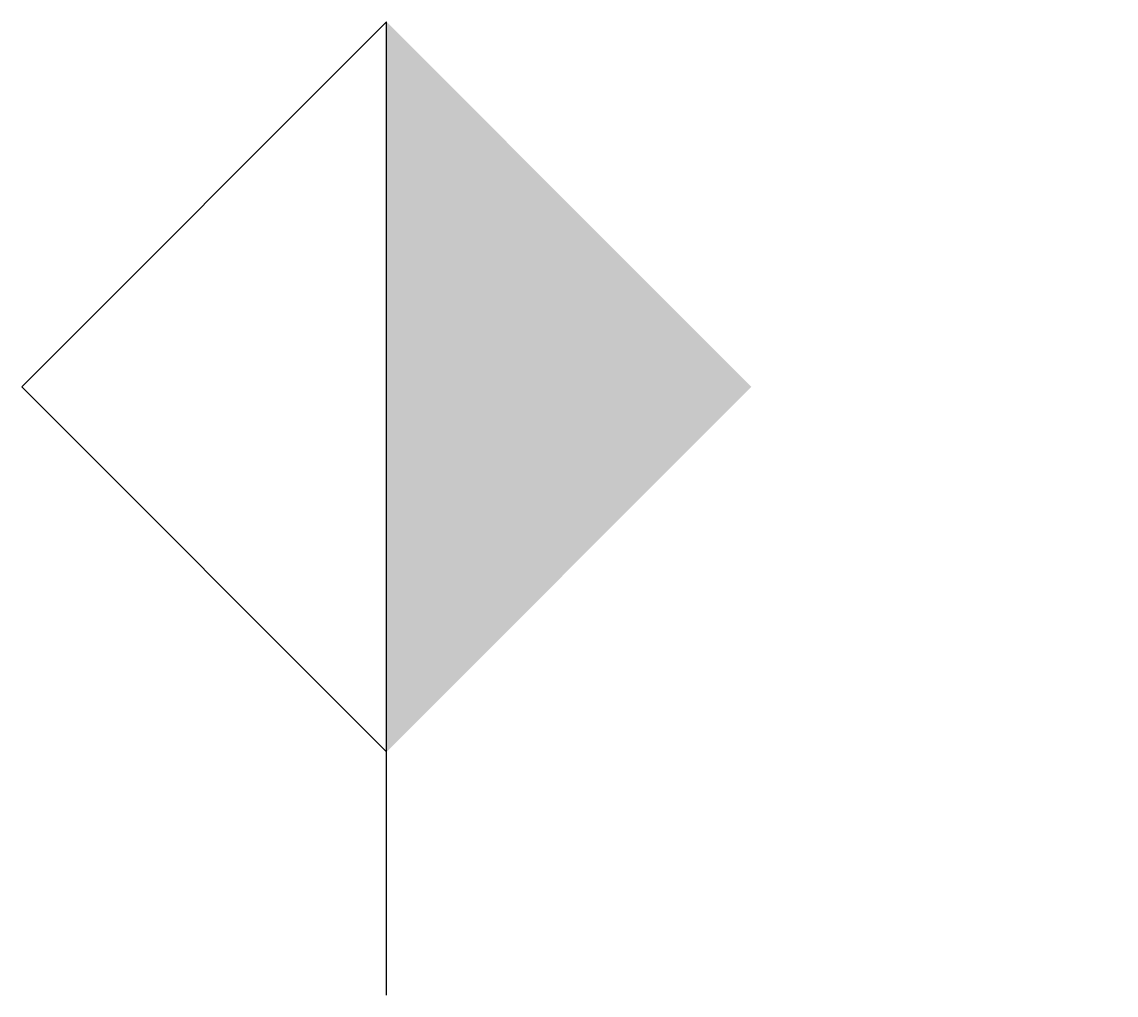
# Model space of a CAD drawing. Header units: millimetres. Extents: x -113 to 225, y 0 to 300.
import ezdxf

# ---------------------------------------------------------------- set-up
doc = ezdxf.new("R2010")
doc.units = ezdxf.units.MM

msp = doc.modelspace()

# ---------------------------------------------------------------- linework, layer by layer
at = {"color": 0, "linetype": 'ByBlock', "lineweight": -2}
for p, q in [((-112.5, 187.5), (0, 300)), ((0, 0), (0, 300)), ((0, 75), (-112.5, 187.5))]:
    msp.add_line(p, q, dxfattribs=at)
msp.add_lwpolyline([(112.5, 187.5, 0, 225, 0), (0, 187.5, 225, 225, 0)], format="xyseb", dxfattribs=at)

doc.saveas('drawing.dxf')
